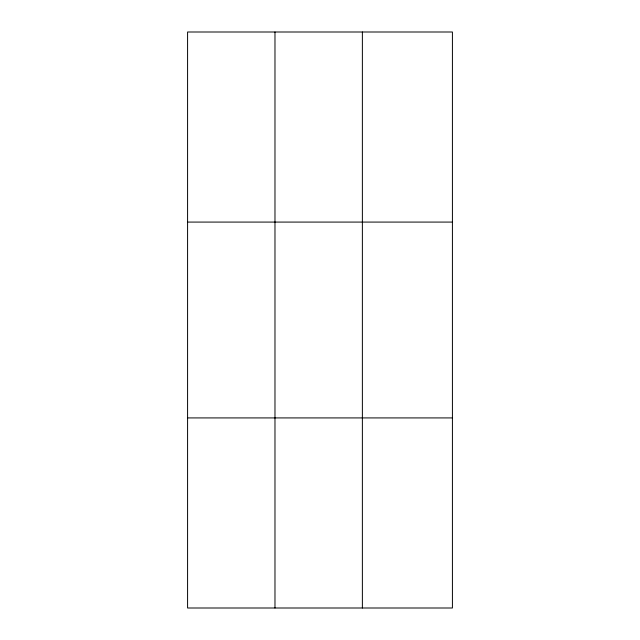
<?xml version="1.0" encoding="UTF-8"?>
<svg xmlns="http://www.w3.org/2000/svg" width="640" height="640" viewBox="0 0 640 640"><rect width="100%" height="100%" fill="white"/><g stroke="black" fill="none" stroke-linecap="round" stroke-linejoin="round"><path stroke-width="0.96" d="M274.976 608L274.976 32M362.376 608L362.376 32M452.416 417.92L452.416 608L187.584 608L187.584 32L452.416 32L452.416 417.92L187.584 417.92M187.584 222.08L452.416 222.08"/></g></svg>
